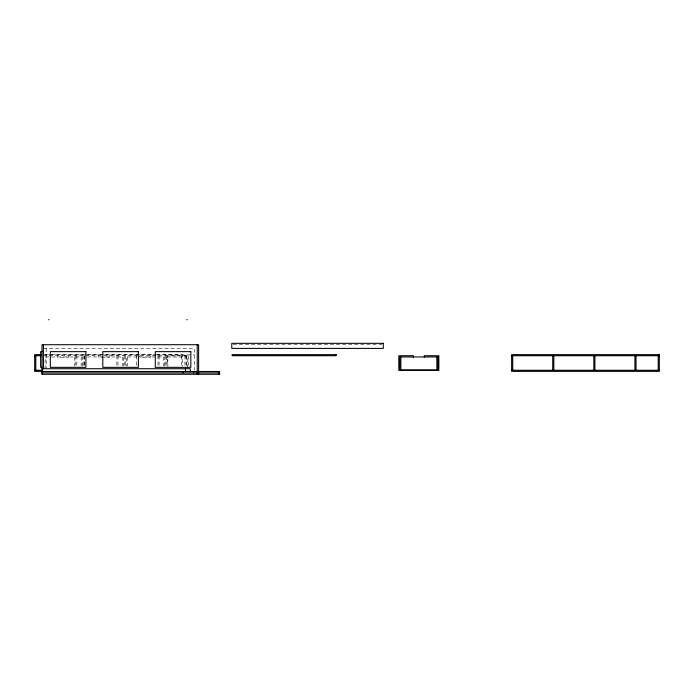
<?xml version="1.0" encoding="UTF-8"?>
<svg xmlns="http://www.w3.org/2000/svg" width="694" height="694" viewBox="0 0 694 694"><rect width="100%" height="100%" fill="white"/><g stroke="black" fill="none" stroke-linecap="round" stroke-linejoin="round"><path stroke-width="0.52" stroke-dasharray="3.47 2.6" d="M233.167 344.71L381.9 344.71M43.41 348.405L194.459 348.405L194.459 370.232M45.223 354.634L155.421 354.634M156.497 354.634L182.366 354.634L182.366 366.111M43.41 354.868L103.545 354.868M104.629 354.868L155.491 354.868M156.575 354.868L194.459 354.868M43.115 355.727L188.603 355.727L188.603 366.111M87.279 356.959L123.315 356.959L123.315 366.024M167.323 357.028L186.599 357.028M166.413 357.176L167.506 357.176M166.413 359.362L167.87 359.362L167.87 366.632M187.692 368.028L187.692 355.944L167.323 355.944L167.323 366.016M186.599 355.944L186.599 368.028M186.053 355.727L186.053 366.146M184.96 355.727L184.96 366.146M181.273 355.727L181.273 366.111M166.413 355.727L166.413 366.241M165.319 355.727L165.319 366.241M164.417 366.024L164.417 356.959L126.221 356.959L126.221 366.024M163.324 356.959L163.324 366.024M159.091 355.727L159.091 366.111M157.998 355.727L157.998 366.111M150.772 355.727L150.772 357.176L139.867 357.176L139.867 355.727M136.588 355.727L136.588 366.146M127.314 356.959L127.314 366.024M125.319 355.727L125.319 366.241M124.226 355.727L124.226 366.241M122.222 356.959L122.222 366.024M117.989 355.727L117.989 366.111M116.896 355.727L116.896 366.111M109.678 355.727L109.678 357.176L98.765 357.176L98.765 355.727M84.581 355.727L84.581 366.111M84.217 355.727L84.217 366.241M83.124 355.727L83.124 366.241M82.213 366.024L82.213 356.959L45.119 356.959L45.119 368.037M81.129 356.959L81.129 366.024M76.887 355.727L76.887 366.111M75.802 355.727L75.802 366.111M74.761 356.959L74.761 366.024M68.576 355.727L68.576 357.176L57.663 357.176L57.663 355.727M46.186 348.405L46.186 368.15"/><path stroke-width="1.04" d="M48.511 319.726L48.953 319.726M186.712 319.726L187.215 319.734M42.03 351.641L40.642 351.641L40.642 367.343L42.03 367.343M41.163 354.634L34.7 354.634L34.7 371.359L42.247 371.359M34.7 355.727L41.18 355.727M511.634 355.727L659.3 355.727M42.03 368.731L190.303 368.731L190.303 371.498M34.7 370.275L42.256 370.275M511.634 370.275L659.3 370.275M42.03 371.498L219.399 371.498L219.399 374.274M42.03 372.886L219.052 372.886M658.207 355.727L658.207 370.275M636.025 355.727L636.025 370.275M634.932 355.727L634.932 370.275M594.923 355.727L594.923 370.275M593.83 355.727L593.83 370.275M553.829 355.727L553.829 370.275M552.736 355.727L552.736 370.275M512.727 355.727L512.727 370.275M436.856 356.959L436.856 370.049M424.303 357.176L424.303 355.727L438.851 355.727L438.851 370.275L398.842 370.275L398.842 355.727L413.39 355.727L413.39 357.176M400.846 356.959L400.846 370.049M219.642 372.886L219.642 374.274L42.03 374.274L42.03 344.71L198.614 344.71L198.614 374.274M219.052 371.498L219.052 374.274M197.226 344.71L197.226 374.274M193.531 371.498L193.531 372.886M185.445 368.731L185.445 371.498M182.912 371.498L182.912 372.886M43.41 344.71L43.41 368.991M42.273 371.498L42.273 374.274M35.793 355.727L35.793 370.275M383.288 343.322L231.779 343.322L231.779 348.405L383.288 348.405L383.288 343.322M85.909 351.641L50.341 351.641L50.341 367.343L85.909 367.343L85.909 351.641M138.366 351.641L102.807 351.641L102.807 367.343L138.366 367.343L138.366 351.641M190.833 351.641L155.265 351.641L155.265 367.343L190.833 367.343L190.833 351.641M336.174 354.634L232.16 354.634L232.16 355.727L336.174 355.727L336.174 354.634M659.3 354.634L511.634 354.634L511.634 371.359L659.3 371.359L659.3 354.634M437.94 356.959L399.753 356.959L399.753 370.049L437.94 370.049L437.94 356.959"/></g></svg>
